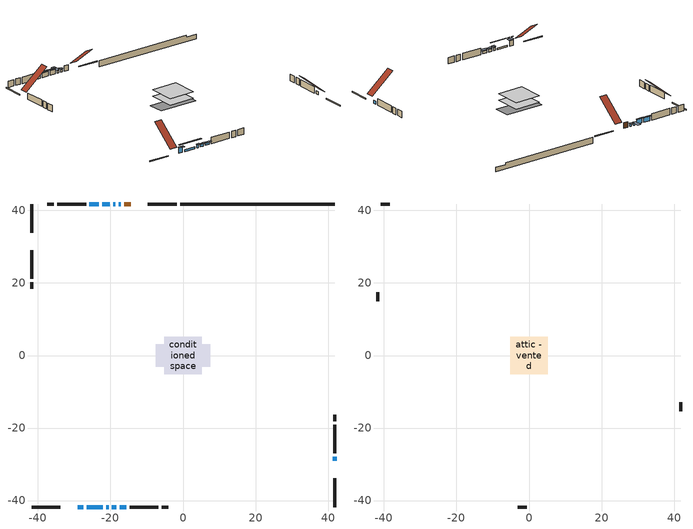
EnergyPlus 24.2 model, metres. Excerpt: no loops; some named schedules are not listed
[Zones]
conditioned space
 floor adiabatic (AdiabaticFloorConstruction): -5.11,-5.11 -5.11,5.11 5.11,5.11 5.11,-5.11 z0.36
 floor foundation (Slab1 construction): -7.57,-3.07 -7.57,3.07 7.57,3.07 7.57,-3.07 z-1.93
 wall outside (RimJoist1 construction): -1.7,41.78 -9.68,41.78 / -41.78,-41.78 -33.8,-41.78 / -41.78,41.78 -41.78,33.8 / 41.78,-41.78 41.78,-33.8 z0.36:0.66
 wall outside (AdiabaticWallConstruction 1): -14.46,41.78 -16.18,41.78 z0.36:2.39
 wall outside (AdiabaticWallConstruction): -17.11,41.78 -17.72,41.78 / -18.65,41.78 -19.26,41.78 z0.36:1.28; -29.02,-41.78 -27.5,-41.78 z0.36:2.44; -26.57,-41.78 -22.07,-41.78 z0.36:0.97; -21.14,-41.78 -20.53,-41.78 / 41.78,-29.02 41.78,-27.89 z0.36:1.58; -20.19,41.78 -22.3,41.78 / -23.22,41.78 -25.82,41.78 z0.36:2.11; -19.6,-41.78 -18.38,-41.78 / -17.46,-41.78 -15.67,-41.78 z0.36:1.38
 wall outside (Wall1 construction): -26.74,41.78 -34.65,41.78 / -14.75,-41.78 -6.84,-41.78 / -41.78,29.02 -41.78,21.11 / 41.78,-26.96 41.78,-19.05 z0.36:2.8
 wall outside (Wall2 construction): -35.58,41.78 -37.42,41.78 / -5.91,-41.78 -4.07,-41.78 / -41.78,20.18 -41.78,18.35 / 41.78,-18.12 41.78,-16.29 z0.36:2.8
 wall foundation (FoundationWall1 construction): -0.78,41.78,-1.93 -0.78,41.78,0.36 37.52,41.78,0.36 37.52,41.78,-0.28 41.78,41.78,-0.28 41.78,41.78,-1.93
 window (WindowConstruction 6): -17.11,41.78 -17.72,41.78 z0.36:1.27
 window (WindowConstruction 5): -29.02,-41.78 -27.5,-41.78 z0.36:2.44
 window (WindowConstruction 9): -26.57,-41.78 -22.07,-41.78 z0.36:0.97
 window (WindowConstruction 7): -18.65,41.78 -19.26,41.78 z0.36:1.27
 window (WindowConstruction 8): -21.14,-41.78 -20.53,-41.78 z0.36:1.58
 window (WindowConstruction): 41.78,-29.02 41.78,-27.89 z0.36:1.58
 window (WindowConstruction 1): -20.19,41.78 -22.3,41.78 z0.36:2.11
 window (WindowConstruction 2): -23.22,41.78 -25.82,41.78 z0.36:2.11
 window (WindowConstruction 3): -19.6,-41.78 -18.38,-41.78 z0.36:1.37
 window (WindowConstruction 4): -17.45,-41.78 -15.68,-41.78 z0.36:1.37
 door (Door): -14.46,41.78 -16.18,41.78 z0.36:2.39
 ceiling adiabatic (AdiabaticFloorConstruction): 5.11,-5.11 5.11,5.11 -5.11,5.11 -5.11,-5.11 z0.36
attic - vented
 floor to conditioned space (Floor1 construction Reversed): -5.11,-5.11 -5.11,5.11 5.11,5.11 5.11,-5.11 z2.8
 wall outside (Wall3 construction): -38.35,41.78 -40.85,41.78 / -3.14,-41.78 -0.64,-41.78 / -41.78,17.42 -41.78,14.92 / 41.78,-15.36 41.78,-12.86 z0.36:2.8
 roof outside (Roof1 construction): -13.53,41.78,2.8 -13.53,32.81,10.27 -10.61,32.81,10.27 -10.61,41.78,2.8; -29.95,-41.78,2.8 -29.95,-32.81,10.27 -32.87,-32.81,10.27 -32.87,-41.78,2.8; -41.78,29.95,2.8 -32.81,29.95,10.27 -32.81,32.87,10.27 -41.78,32.87,2.8; 41.78,-29.95,2.8 32.81,-29.95,10.27 32.81,-32.87,10.27 41.78,-32.87,2.8
shading: -18.02,41.78 -16.81,41.78 -16.81,42.69 -18.02,42.69 z1.57; -27.2,-41.78 -29.32,-41.78 -29.32,-42.69 -27.2,-42.69 z2.74; -19.43,-41.78 -29.21,-41.78 -29.21,-42.19 -19.43,-42.19 z3.61; -19.56,41.78 -18.35,41.78 -18.35,44.83 -19.56,44.83 z1.57; -20.23,-41.78 -21.44,-41.78 -21.44,-42.69 -20.23,-42.69 z1.88; -22.59,41.78 -19.89,41.78 -19.89,42.38 -22.59,42.38 z2.41; -26.11,41.78 -22.93,41.78 -22.93,42.38 -26.11,42.38 z2.41; -18.08,-41.78 -19.9,-41.78 -19.9,-42.69 -18.08,-42.69 z1.67; -15.38,-41.78 -17.75,-41.78 -17.75,-42.69 -15.38,-42.69 z1.67
[Building]
Building 1: Terrain=Suburbs
[Site:Location]
Quebec Intl AP_QC: Latitude {deg}=46.8; Longitude {deg}=-71.38; Time Zone {hr}=-5; Elevation {m}=74; Keep Site Location Information=Yes
[Site:GroundTemperature:Shallow]
0.0108218, -2.24938, -2.43038, -1.3578, 2.94801, 7.23376, 10.9493, 13.303, 13.5029, 11.5886, 7.96783, 3.81355
[Site:WaterMainsTemperature]
Calculation Method=Schedule; Temperature Schedule=mains temperature schedule
[Material] Roughness=Rough; Thermal Absorptance=0.9
Name | Thickness {m} | Conductivity {W/m-K} | Density {kg/m3} | Specific Heat {J/kg-K} | Solar Absorptance | Visible Absorptance
asphalt or fiberglass shingles | 0.00635 | 0.162714 | 1121.4 | 1465.45 | 0.4 | 0.4
ceiling loosefill ins | 0.169333 | 0.0480833 | 16.02 | 1046.75 | 0.7 | 0.7
ceiling stud and cavity | 0.1397 | 0.137261 | 65.682 | 1177.47 | 0.7 | 0.7
concrete 4.0 in. | 0.1016 | 1.803125 | 2242.8 | 837.4 | 0.7 | 0.7
concrete 8.0 in. | 0.2032 | 1.803125 | 2242.8 | 837.4 | 0.7 | 0.7
door material | 0.04445 | 0.053851 | 512.64 | 1214.23 | 0.7 | 0.7
exterior vertical ins | 0.0401387 | 0.029427 | 32.04 | 1214.23 | 0.7 | 0.7
floor covering | 0.0127 | 0.0433444 | 54.468 | 1339.84 | 0.6 | 0.6
floor rigid ins; wall rigid ins 1 | 0.512978 | 0.029427 | 32.04 | 1214.23 | 0.7 | 0.7
floor stud and cavity | 0.1397 | 1.75129 | 37.0049 | 1207.88 | 0.7 | 0.7
furniture material conditioned space 1 | 0.1524 | 0.115458 | 640.8 | 1214.23 | 0.6 | 0.6
gypsum board | 0.0127 | 0.160291 | 801 | 837.4 | 0.6 | 0.6
gypsum board 1 | 0.0127 | 0.160291 | 801 | 837.4 | 0.7 | 0.7
osb sheathing 0.5 in. | 0.0127 | 0.115458 | 512.64 | 1214.23 | 0.7 | 0.7
osb sheathing 0.75 in. | 0.01905 | 0.115458 | 512.64 | 1214.23 | 0.7 | 0.7
osb sheathing 2.0 in. | 0.0508 | 0.115458 | 512.64 | 1214.23 | 0.7 | 0.7
rim joist rigid ins; wall rigid ins | 0.051816 | 0.029427 | 32.04 | 1214.23 | 0.7 | 0.7
rim joist stud and cavity | 0.0508 | 0.203772 | 125.044 | 1163.47 | 0.6 | 0.6
wall stud and cavity | 0.1397 | 0.785599 | 139.0536 | 1170.24 | 0.7 | 0.7
wall stud and cavity 1 | 0.1397 | 0.077859 | 139.0536 | 1170.24 | 0.7 | 0.7
wall stud and cavity 2 | 0.0889 | 6.9971 | 50.32683 | 1063.81 | 0.6 | 0.6
wall stud and cavity 3 | 0.0889 | 0.380278 | 52.3479 | 1209.89 | 0.7 | 0.7
wall stud and cavity 4 | 0.0889 | 0.391764 | 83.0341 | 1211.67 | 0.7 | 0.7
wood siding | 0.0254 | 0.102417 | 544.68 | 1172.36 | 0.4 | 0.4
wood siding 1 | 0.00254 | 0.102417 | 544.68 | 1172.36 | 0.4 | 0.4
wood siding 2; wood siding 3; wood siding 4 | 0.0254 | 0.102417 | 544.68 | 1172.36 | 0.7 | 0.7
[WindowMaterial:SimpleGlazingSystem]
Name | U-Factor {W/m2-K} | Solar Heat Gain Coefficient
WindowMaterial | 3.11495 | 0.61
WindowMaterial 1 | 2.56305 | 0.64
WindowMaterial 2 | 2.813449 | 0.63
WindowMaterial 3 | 3.17343 | 0.61
WindowMaterial 4 | 3.41645 | 0.6
WindowMaterial 5 | 4.22273 | 0.68
WindowMaterial 6 | 2.86682 | 0.61
WindowMaterial 7 | 3.0383 | 0.46
WindowMaterial 8 | 2.85149 | 0.62
WindowMaterial 9 | 4.95008 | 0.58
[Construction]
AdiabaticFloorConstruction: floor stud and cavity, floor rigid ins, osb sheathing 0.75 in., floor covering
AdiabaticWallConstruction: wood siding 3, wall rigid ins 1, wall stud and cavity 3, gypsum board
AdiabaticWallConstruction 1: wood siding 4, wall rigid ins 1, wall stud and cavity 3, gypsum board
Door: door material
Floor1 construction Reversed: gypsum board, ceiling stud and cavity, ceiling loosefill ins
FoundationWall1 construction: concrete 8.0 in., gypsum board 1
furniture construction conditioned space 1: furniture material conditioned space 1
PartitionWallConstruction: gypsum board, wall stud and cavity 4, gypsum board
RimJoist1 construction: wood siding 2, rim joist rigid ins, osb sheathing 2.0 in., rim joist stud and cavity
Roof1 construction: asphalt or fiberglass shingles
Slab1 construction: concrete 4.0 in.
Wall1 construction: wood siding, wall rigid ins, osb sheathing 0.5 in., wall stud and cavity, gypsum board
Wall2 construction: wood siding, osb sheathing 0.5 in., wall stud and cavity 1, gypsum board
Wall3 construction: wood siding 1, wall stud and cavity 2
WindowConstruction: WindowMaterial
WindowConstruction 1: WindowMaterial 1
WindowConstruction 2: WindowMaterial 2
WindowConstruction 3: WindowMaterial 3
WindowConstruction 4: WindowMaterial 4
WindowConstruction 5: WindowMaterial 5
WindowConstruction 6: WindowMaterial 6
WindowConstruction 7: WindowMaterial 7
WindowConstruction 8: WindowMaterial 8
WindowConstruction 9: WindowMaterial 9
[Zone] Multiplier=1; Part of Total Floor Area=Yes
Name | Volume {m3}
attic - vented | 114.078
conditioned space | 488.6
[Space]
Name | Zone | Volume {m3}
attic - vented 1 | attic - vented | 114.078
conditioned space 1 | conditioned space | 488.6
[ZoneInfiltration:EffectiveLeakageArea]
infil attic - vented 1: Zone or Space=attic - vented 1; Schedule=Always On Discrete; Effective Air Leakage Area {cm2}=3860.68; Stack Coefficient=0.000688922; Wind Coefficient=1.77339e-05
[ZoneMixing]
whole house fan mix: Zone or Space=attic - vented; Schedule=Always On Continuous; Design Flow Rate Calculation Method=Flow/Zone; Design Flow Rate {m3/s}=0; Source Zone or Space=conditioned space
[SurfaceProperty:ExposedFoundationPerimeter]
Slab1: Exposed Perimeter Calculation Method=TotalExposedPerimeter; Total Exposed Perimeter {m}=42.551
[InternalMass] Zone or ZoneList=conditioned space; Space or SpaceList=conditioned space 1
Name | Construction | Surface Area {m2}
furniture mass conditioned space 1 | furniture construction conditioned space 1 | 79.0003
partition wall mass | PartitionWallConstruction | 197.501
[Lights]
interior lighting: Zone or ZoneList or Space or SpaceList=conditioned space 1; Schedule=interior lighting schedule; Design Level Calculation Method=LightingLevel; Lighting Level {W}=343.2; Return Air Fraction=0; Fraction Radiant=0.6; Fraction Visible=0.2; Fraction Replaceable=1
[People]
occupants: Zone or ZoneList or Space or SpaceList=conditioned space 1; Number of People Schedule=occupants schedule; Number of People Calculation Method=People; Number of People=3; Fraction Radiant=0.314171; Sensible Heat Fraction=0.56303; Activity Level Schedule=occupants activity schedule; Carbon Dioxide Generation Rate {m3/s-W}=0; Enable ASHRAE 55 Comfort Warnings=No; Mean Radiant Temperature Calculation Type=EnclosureAveraged
[ElectricEquipment] Zone or ZoneList or Space or SpaceList=conditioned space 1; Design Level Calculation Method=EquipmentLevel
Name | Schedule | Design Level {W} | Fraction Latent | Fraction Radiant | Fraction Lost
clothes dryer | clothes dryer schedule | 140.772 | 0.015 | 0.081 | 0.85
clothes washer | clothes washer schedule | 32.1985 | 0.03 | 0.162 | 0.7
cooking range | cooking range schedule | 215.147 | 0.08 | 0.432 | 0.2
dishwasher | dishwasher schedule | 66.8632 | 0.3 | 0.18 | 0.4
fridge | fridge schedule | 72.9452 | 0 | 0.6 | 0
mech vent bath fan 0 | mech vent bath fan 0 schedule | 50.2 | 0 | 0 | 1
mech vent house fan | mech vent house fan schedule | 0 | 0 | 0 | 1
mech vent house fan cfis | mech vent house fan cfis schedule | 0 | 0 | 0 | 0
mech vent range fan 0 | mech vent range fan 0 schedule | 57 | 0 | 0 | 1
misc plug loads | misc plug loads schedule | 494.7 | 0.045 | 0.513 | 0.1
whole house fan | Always On Discrete | 0 | 0 | 0 | 1
[OtherEquipment] Zone or ZoneList or Space or SpaceList=conditioned space 1; Design Level Calculation Method=EquipmentLevel
Name | Fuel Type | Schedule | Design Level {W} | Fraction Latent | Fraction Radiant | Fraction Lost
clothes dryer 1 | Electricity | clothes dryer schedule | 0 | 0.015 | 0.081 | 0.85
cooking range 1 | Electricity | cooking range schedule | 0 | 0.08 | 0.432 | 0.2
general water use latent | None | general water use schedule | 62.594 | 1 | 0 | 0
general water use sensible | None | general water use schedule | -61.6891 | 0 | 0.6 | 0
mech vent house fan latent load | None | Always On Discrete | 0 | 1 | 0 | 0
mech vent house fan sensible load | None | Always On Discrete | 0 | 0 | 0 | 0
water heater energy adjustment1; water heater energy adjustment2 | Electricity | Always On Discrete | 0.01 | 0 | 0 | 1
[ZoneInfiltration:DesignFlowRate] Zone or ZoneList or Space or SpaceList=conditioned space 1; Schedule=Always On Discrete; Design Flow Rate Calculation Method=Flow/Zone; Design Flow Rate {m3/s}=0
infil flow; natural vent flow; whole house fan flow
[AvailabilityManager:Scheduled]
furnace airloop Availability Manager: Schedule=Always On Discrete
[Foundation:Kiva]
Foundation Kiva 1: Initial Indoor Air Temperature {C}=18; Wall Height Above Grade {m}=0.359999; Wall Depth Below Slab {m}=0.2032; Custom Block Material Name 1=exterior vertical ins; Custom Block Depth 1 {m}=2.28999; Custom Block X Position 1 {m}=0.2159; Custom Block Z Position 1 {m}=0
[Foundation:Kiva:Settings]
Soil Conductivity {W/m-K}=0.849921; Soil Density {kg/m3}=1842.3; Soil Specific Heat {J/kg-K}=418.7; Ground Solar Absorptivity=0.9; Ground Thermal Absorptivity=0.9; Ground Surface Roughness {m}=0.03; Far-Field Width {m}=40; Deep-Ground Boundary Condition=ZeroFlux; Deep-Ground Depth {m}=40; Minimum Cell Dimension {m}=0.2; Maximum Cell Growth Coefficient=3; Simulation Timestep=Timestep
[Exterior:Lights]
exterior lighting: Schedule=exterior lighting schedule; Design Level {W}=75.6
[EnergyManagementSystem:GlobalVariable]
furnace_airloop_Fan_RTF
infil_program_Qfan
infil_program_Qinf
natural_vent_program_Qnv
natural_vent_program_Qwhf
[EnergyManagementSystem:Sensor]
Name | Output:Variable or Output:Meter Index Key | Output:Variable or Output:Meter
airflow_gain | infil flow | Infiltration Sensible Heat Gain Energy
airflow_gain_1 | natural vent flow | Infiltration Sensible Heat Gain Energy
airflow_gain_2 | whole house fan flow | Infiltration Sensible Heat Gain Energy
airflow_loss | infil flow | Infiltration Sensible Heat Loss Energy
airflow_loss_1 | natural vent flow | Infiltration Sensible Heat Loss Energy
airflow_loss_2 | whole house fan flow | Infiltration Sensible Heat Loss Energy
clg_load_cond |  | Cooling:EnergyTransfer:Zone:CONDITIONED SPACE
clg_sp_s; clg_sp_s_1 | cooling setpoint | Schedule Value
clothes_dryer_exhaust_0_sch_s | clothes dryer exhaust 0 schedule | Schedule Value
cool_season | cooling season schedule | Schedule Value
htg_load_cond |  | Heating:EnergyTransfer:Zone:CONDITIONED SPACE
htg_sp_s; htg_sp_s_1 | heating setpoint | Schedule Value
ig_ee_conv | clothes dryer | Electric Equipment Convective Heating Energy
ig_ee_conv_2 | cooking range | Electric Equipment Convective Heating Energy
ig_ee_conv_4 | fridge | Electric Equipment Convective Heating Energy
ig_ee_conv_5 | misc plug loads | Electric Equipment Convective Heating Energy
ig_ee_conv_6 | whole house fan | Electric Equipment Convective Heating Energy
ig_ee_rad | clothes dryer | Electric Equipment Radiant Heating Energy
ig_ee_rad_2 | cooking range | Electric Equipment Radiant Heating Energy
ig_ee_rad_4 | fridge | Electric Equipment Radiant Heating Energy
ig_ee_rad_5 | misc plug loads | Electric Equipment Radiant Heating Energy
ig_ee_rad_6 | whole house fan | Electric Equipment Radiant Heating Energy
ig_lgt_conv | interior lighting | Lights Convective Heating Energy
ig_lgt_rad | interior lighting | Lights Radiant Heating Energy
ig_lgt_vis | interior lighting | Lights Visible Radiation Heating Energy
ig_oe_conv | clothes dryer 1 | Other Equipment Convective Heating Energy
ig_oe_conv_1 | cooking range 1 | Other Equipment Convective Heating Energy
ig_oe_conv_2 | general water use latent | Other Equipment Convective Heating Energy
ig_oe_conv_3 | general water use sensible | Other Equipment Convective Heating Energy
ig_oe_conv_4 | water heater energy adjustment1 | Other Equipment Convective Heating Energy
ig_oe_conv_5 | water heater energy adjustment2 | Other Equipment Convective Heating Energy
ig_oe_rad | clothes dryer 1 | Other Equipment Radiant Heating Energy
ig_oe_rad_1 | cooking range 1 | Other Equipment Radiant Heating Energy
ig_oe_rad_2 | general water use latent | Other Equipment Radiant Heating Energy
ig_oe_rad_3 | general water use sensible | Other Equipment Radiant Heating Energy
ig_oe_rad_4 | water heater energy adjustment1 | Other Equipment Radiant Heating Energy
ig_oe_rad_5 | water heater energy adjustment2 | Other Equipment Radiant Heating Energy
ig_ppl_conv | occupants | People Convective Heating Energy
ig_ppl_rad | occupants | People Radiant Heating Energy
im_conv | furniture mass conditioned space 1 | Surface Inside Face Convection Heat Gain Energy
im_conv_1 | partition wall mass | Surface Inside Face Convection Heat Gain Energy
im_ig | furniture mass conditioned space 1 | Surface Inside Face Internal Gains Radiation Heat Gain Energy
im_ig_1 | partition wall mass | Surface Inside Face Internal Gains Radiation Heat Gain Energy
im_lgt | furniture mass conditioned space 1 | Surface Inside Face Lights Radiation Heat Gain Energy
im_lgt_1 | partition wall mass | Surface Inside Face Lights Radiation Heat Gain Energy
im_sol | furniture mass conditioned space 1 | Surface Inside Face Solar Radiation Heat Gain Energy
im_sol_1 | partition wall mass | Surface Inside Face Solar Radiation Heat Gain Energy
im_surf | furniture mass conditioned space 1 | Surface Inside Face Net Surface Thermal Radiation Heat Gain Energy
im_surf_1 | partition wall mass | Surface Inside Face Net Surface Thermal Radiation Heat Gain Energy
mech_vent_bath_fan_0_sch_s | mech vent bath fan 0 schedule | Schedule Value
mech_vent_range_fan_0_sch_s | mech vent range fan 0 schedule | Schedule Value
mv_conv | mech vent bath fan 0 | Electric Equipment Convective Heating Energy
mv_conv_1 | mech vent house fan | Electric Equipment Convective Heating Energy
mv_conv_2 | mech vent house fan cfis | Electric Equipment Convective Heating Energy
mv_conv_3 | mech vent range fan 0 | Electric Equipment Convective Heating Energy
mv_conv_4 | mech vent house fan latent load | Other Equipment Convective Heating Energy
mv_conv_5 | mech vent house fan sensible load | Other Equipment Convective Heating Energy
mv_rad | mech vent bath fan 0 | Electric Equipment Radiant Heating Energy
mv_rad_1 | mech vent house fan | Electric Equipment Radiant Heating Energy
mv_rad_2 | mech vent house fan cfis | Electric Equipment Radiant Heating Energy
mv_rad_3 | mech vent range fan 0 | Electric Equipment Radiant Heating Energy
mv_rad_4 | mech vent house fan latent load | Other Equipment Radiant Heating Energy
mv_rad_5 | mech vent house fan sensible load | Other Equipment Radiant Heating Energy
natural_vent_s | natural vent schedule | Schedule Value
out_pb_s |  | Site Outdoor Air Barometric Pressure
out_wt_s |  | Site Outdoor Air Humidity Ratio
site_vw_s |  | Site Wind Speed
ss_back_out | Window1 | Surface Window Shortwave from Zone Back Out Window Heat Transfer Rate
ss_back_out_1 | Window11 | Surface Window Shortwave from Zone Back Out Window Heat Transfer Rate
ss_back_out_2 | Window12 | Surface Window Shortwave from Zone Back Out Window Heat Transfer Rate
ss_back_out_3 | Window2 | Surface Window Shortwave from Zone Back Out Window Heat Transfer Rate
ss_back_out_4 | Window3 | Surface Window Shortwave from Zone Back Out Window Heat Transfer Rate
ss_back_out_5 | Window4 | Surface Window Shortwave from Zone Back Out Window Heat Transfer Rate
ss_back_out_6 | Window5 | Surface Window Shortwave from Zone Back Out Window Heat Transfer Rate
ss_back_out_7 | Window6 | Surface Window Shortwave from Zone Back Out Window Heat Transfer Rate
ss_back_out_8 | Window8 | Surface Window Shortwave from Zone Back Out Window Heat Transfer Rate
ss_back_out_9 | Window9 | Surface Window Shortwave from Zone Back Out Window Heat Transfer Rate
ss_conv | Door1 | Surface Inside Face Convection Heat Gain Energy
ss_conv_1 | Window1 | Surface Inside Face Convection Heat Gain Energy
ss_conv_10 | Window9 | Surface Inside Face Convection Heat Gain Energy
ss_conv_2 | Window11 | Surface Inside Face Convection Heat Gain Energy
ss_conv_3 | Window12 | Surface Inside Face Convection Heat Gain Energy
ss_conv_4 | Window2 | Surface Inside Face Convection Heat Gain Energy
ss_conv_5 | Window3 | Surface Inside Face Convection Heat Gain Energy
ss_conv_6 | Window4 | Surface Inside Face Convection Heat Gain Energy
ss_conv_7 | Window5 | Surface Inside Face Convection Heat Gain Energy
ss_conv_8 | Window6 | Surface Inside Face Convection Heat Gain Energy
ss_conv_9 | Window8 | Surface Inside Face Convection Heat Gain Energy
ss_ig | Door1 | Surface Inside Face Internal Gains Radiation Heat Gain Energy
ss_ig_1 | Window1 | Surface Inside Face Internal Gains Radiation Heat Gain Energy
ss_ig_10 | Window9 | Surface Inside Face Internal Gains Radiation Heat Gain Energy
ss_ig_2 | Window11 | Surface Inside Face Internal Gains Radiation Heat Gain Energy
ss_ig_3 | Window12 | Surface Inside Face Internal Gains Radiation Heat Gain Energy
ss_ig_4 | Window2 | Surface Inside Face Internal Gains Radiation Heat Gain Energy
ss_ig_5 | Window3 | Surface Inside Face Internal Gains Radiation Heat Gain Energy
ss_ig_6 | Window4 | Surface Inside Face Internal Gains Radiation Heat Gain Energy
ss_ig_7 | Window5 | Surface Inside Face Internal Gains Radiation Heat Gain Energy
ss_ig_8 | Window6 | Surface Inside Face Internal Gains Radiation Heat Gain Energy
ss_ig_9 | Window8 | Surface Inside Face Internal Gains Radiation Heat Gain Energy
ss_lgt | Door1 | Surface Inside Face Lights Radiation Heat Gain Energy
ss_sol | Door1 | Surface Inside Face Solar Radiation Heat Gain Energy
ss_surf | Door1 | Surface Inside Face Net Surface Thermal Radiation Heat Gain Energy
ss_surf_1 | Window1 | Surface Inside Face Net Surface Thermal Radiation Heat Gain Energy
ss_surf_10 | Window9 | Surface Inside Face Net Surface Thermal Radiation Heat Gain Energy
ss_surf_2 | Window11 | Surface Inside Face Net Surface Thermal Radiation Heat Gain Energy
ss_surf_3 | Window12 | Surface Inside Face Net Surface Thermal Radiation Heat Gain Energy
ss_surf_4 | Window2 | Surface Inside Face Net Surface Thermal Radiation Heat Gain Energy
ss_surf_5 | Window3 | Surface Inside Face Net Surface Thermal Radiation Heat Gain Energy
ss_surf_6 | Window4 | Surface Inside Face Net Surface Thermal Radiation Heat Gain Energy
ss_surf_7 | Window5 | Surface Inside Face Net Surface Thermal Radiation Heat Gain Energy
ss_surf_8 | Window6 | Surface Inside Face Net Surface Thermal Radiation Heat Gain Energy
ss_surf_9 | Window8 | Surface Inside Face Net Surface Thermal Radiation Heat Gain Energy
ss_trans_in | Window1 | Surface Window Transmitted Solar Radiation Rate
ss_trans_in_1 | Window11 | Surface Window Transmitted Solar Radiation Rate
ss_trans_in_2 | Window12 | Surface Window Transmitted Solar Radiation Rate
ss_trans_in_3 | Window2 | Surface Window Transmitted Solar Radiation Rate
ss_trans_in_4 | Window3 | Surface Window Transmitted Solar Radiation Rate
ss_trans_in_5 | Window4 | Surface Window Transmitted Solar Radiation Rate
ss_trans_in_6 | Window5 | Surface Window Transmitted Solar Radiation Rate
ss_trans_in_7 | Window6 | Surface Window Transmitted Solar Radiation Rate
ss_trans_in_8 | Window8 | Surface Window Transmitted Solar Radiation Rate
ss_trans_in_9 | Window9 | Surface Window Transmitted Solar Radiation Rate
ss_trans_out | Window1 | Surface Inside Face Initial Transmitted Diffuse Transmitted Out Window Solar Radiation Rate
ss_trans_out_1 | Window11 | Surface Inside Face Initial Transmitted Diffuse Transmitted Out Window Solar Radiation Rate
ss_trans_out_2 | Window12 | Surface Inside Face Initial Transmitted Diffuse Transmitted Out Window Solar Radiation Rate
ss_trans_out_3 | Window2 | Surface Inside Face Initial Transmitted Diffuse Transmitted Out Window Solar Radiation Rate
ss_trans_out_4 | Window3 | Surface Inside Face Initial Transmitted Diffuse Transmitted Out Window Solar Radiation Rate
ss_trans_out_5 | Window4 | Surface Inside Face Initial Transmitted Diffuse Transmitted Out Window Solar Radiation Rate
ss_trans_out_6 | Window5 | Surface Inside Face Initial Transmitted Diffuse Transmitted Out Window Solar Radiation Rate
ss_trans_out_7 | Window6 | Surface Inside Face Initial Transmitted Diffuse Transmitted Out Window Solar Radiation Rate
ss_trans_out_8 | Window8 | Surface Inside Face Initial Transmitted Diffuse Transmitted Out Window Solar Radiation Rate
ss_trans_out_9 | Window9 | Surface Inside Face Initial Transmitted Diffuse Transmitted Out Window Solar Radiation Rate
s_conv | Floor1 | Surface Inside Face Convection Heat Gain Energy
s_conv_1 | FoundationWall1 | Surface Inside Face Convection Heat Gain Energy
s_conv_10 | Wall1:180 | Surface Inside Face Convection Heat Gain Energy
s_conv_11 | Wall1:270 | Surface Inside Face Convection Heat Gain Energy
s_conv_12 | Wall1:90 | Surface Inside Face Convection Heat Gain Energy
s_conv_13 | Wall2:0 | Surface Inside Face Convection Heat Gain Energy
s_conv_14 | Wall2:180 | Surface Inside Face Convection Heat Gain Energy
s_conv_15 | Wall2:270 | Surface Inside Face Convection Heat Gain Energy
s_conv_16 | Wall2:90 | Surface Inside Face Convection Heat Gain Energy
s_conv_2 | inferred conditioned ceiling | Surface Inside Face Convection Heat Gain Energy
s_conv_3 | inferred conditioned floor | Surface Inside Face Convection Heat Gain Energy
s_conv_4 | RimJoist1:0 | Surface Inside Face Convection Heat Gain Energy
s_conv_5 | RimJoist1:180 | Surface Inside Face Convection Heat Gain Energy
s_conv_6 | RimJoist1:270 | Surface Inside Face Convection Heat Gain Energy
s_conv_7 | RimJoist1:90 | Surface Inside Face Convection Heat Gain Energy
s_conv_8 | Slab1 | Surface Inside Face Convection Heat Gain Energy
s_conv_9 | Wall1:0 | Surface Inside Face Convection Heat Gain Energy
s_ig | Floor1 | Surface Inside Face Internal Gains Radiation Heat Gain Energy
s_ig_1 | FoundationWall1 | Surface Inside Face Internal Gains Radiation Heat Gain Energy
s_ig_10 | Wall1:180 | Surface Inside Face Internal Gains Radiation Heat Gain Energy
s_ig_11 | Wall1:270 | Surface Inside Face Internal Gains Radiation Heat Gain Energy
s_ig_12 | Wall1:90 | Surface Inside Face Internal Gains Radiation Heat Gain Energy
s_ig_13 | Wall2:0 | Surface Inside Face Internal Gains Radiation Heat Gain Energy
s_ig_14 | Wall2:180 | Surface Inside Face Internal Gains Radiation Heat Gain Energy
s_ig_15 | Wall2:270 | Surface Inside Face Internal Gains Radiation Heat Gain Energy
s_ig_16 | Wall2:90 | Surface Inside Face Internal Gains Radiation Heat Gain Energy
s_ig_2 | inferred conditioned ceiling | Surface Inside Face Internal Gains Radiation Heat Gain Energy
